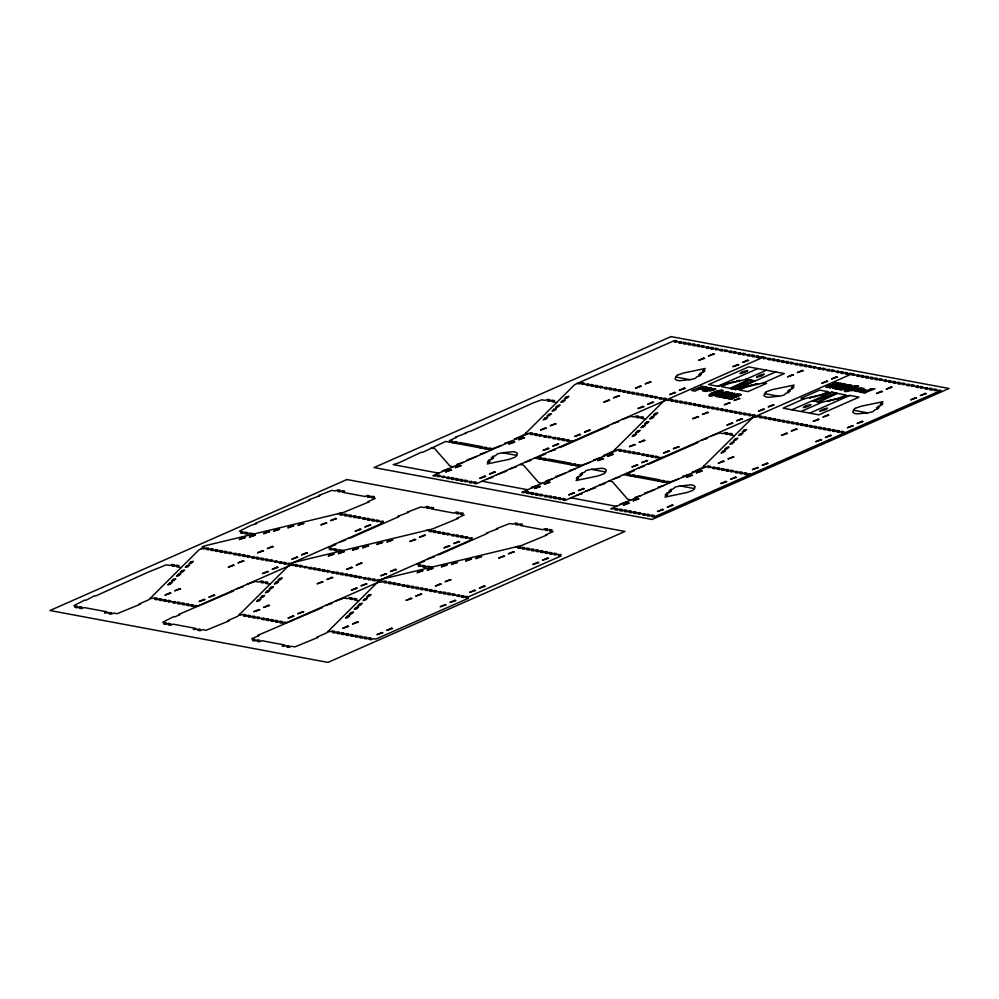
<?xml version="1.0" encoding="UTF-8"?>
<svg xmlns="http://www.w3.org/2000/svg" width="999" height="999" viewBox="0 0 999 999"><rect width="100%" height="100%" fill="white"/><g stroke="black" fill="none" stroke-linecap="round" stroke-linejoin="round"><path stroke-width="1.5" d="M860.052 390.534L858.228 391.346A3.846 0.837 -19.1 0 1 857.13 391.483L855.082 391.208M732.442 392.957L729.769 394.18M835.064 388.798L837.724 387.537M711.725 388.324L707.055 390.709M854.932 391.009L859.627 388.586L858.89 388.661M859.502 392.008L862.624 390.247M717.107 392.245L718.231 391.084L717.007 391.258M850.386 389.498L849.375 390.259M731.181 396.778L726.91 398.514M836.338 384.965L840.634 383.204M738.761 395.841L741.37 394.655M826.123 387.063L828.733 385.876M866.008 390.259L864.647 391.021M725.262 396.403L725.911 395.891M841.583 385.826L842.282 385.289M721.54 392.008L722.027 390.522M845.466 391.196L845.953 389.697M710.514 394.493L711.625 393.993M856.967 387.262L856.28 387.537M703.583 387.787L704.332 387.325M704.732 390.309L707.255 389.622M861.912 389.023L859.402 389.685M738.648 396.004L735.064 397.265A6.406 1.386 -19.1 0 1 734.715 397.24M828.808 385.776L832.517 384.453A6.406 1.386 -19.1 0 1 832.779 384.478M718.805 395.654L716.52 396.491A11.976 2.597 -19.1 0 1 716.071 396.428L715.709 396.366A17.757 3.846 -19.1 0 0 715.521 396.328L719.23 394.667M848.675 386.089L850.973 385.227A11.976 2.597 -19.1 0 1 851.423 385.289L851.785 385.352A17.757 3.846 -19.1 0 0 851.972 385.389L848.263 387.05M855.806 388.811L852.022 390.184M845.354 385.277L846.078 384.865M739.997 395.067L738.548 395.542M827.484 386.675L828.995 386.188M708.778 388.424L706.605 388.773L709.565 387.812A7.418 1.611 -19.1 0 1 710.052 387.812L710.177 387.824A14.236 3.084 -19.1 0 1 711.375 388.024L711.638 388.149M709.889 388.486L708.041 389.235M856.755 390.846L858.616 390.072M857.879 390.884L860.002 390.409M746.94 371.104L745.903 371.753A7.592 1.648 -19.1 0 1 743.456 372.827L740.009 373.589L742.17 371.828L747.751 370.479L747.052 371.004M757.317 376.561L758.353 375.911A7.592 1.648 -19.1 0 1 760.801 374.837L764.247 374.076L762.087 375.849L756.505 377.185L757.242 376.623M810.164 405.194L809.14 405.806A7.592 1.648 -19.1 0 1 806.692 406.88L803.246 407.642L805.406 405.869L810.988 404.533L810.289 405.057M820.554 410.614L821.59 409.965A7.592 1.648 -19.1 0 1 824.038 408.891L827.484 408.129L825.324 409.89L819.742 411.238L820.491 410.676M864.297 389.985L864.272 389.997A3.009 0.649 -19.1 0 1 865.584 390.022A4.57 0.987 -19.1 0 1 865.946 390.109M730.344 397.14L728.396 398.064M837.137 384.59L840.022 383.529M727.434 398.064L730.331 397.015M840.047 383.678L837.187 384.715M728.646 394.505L726.997 395.08A10.152 2.198 -19.1 0 1 726.548 395.017L726.335 394.98A13.374 2.897 -19.1 0 0 726.136 394.942L727.659 394.243M838.835 387.237L840.496 386.625A10.152 2.198 -19.1 0 1 840.946 386.7L841.208 386.75A13.374 2.897 -19.1 0 0 841.358 386.775L839.834 387.475M737.574 396.166L736.013 396.753M829.894 385.564L831.48 384.965M705.843 387.612L704.67 388.062M860.751 391.758L862.075 391.233M729.707 394.355L726.023 395.592A12.687 2.747 -19.1 0 1 725.524 395.517L725.286 395.479M837.774 387.387L841.47 386.126A12.687 2.747 -19.1 0 1 841.97 386.201L843.044 386.401M723.164 395.829L722.314 396.178M844.305 385.914L845.204 385.527M722.252 397.09L725.099 396.079M845.216 384.652L842.419 385.664M870.966 389.023L861.875 392.52L865.171 393.144L865.958 392.457M720.391 394.98L718.88 395.616M847.077 386.763L848.613 386.101M716.395 391.371L710.851 393.868M856.643 387.849L851.098 390.347A2.997 0.649 -19.1 0 1 851.123 390.06L853.658 389.323M705.232 390.721L704.894 391.221A5.395 1.161 -19.1 0 0 706.118 391.371L709.015 390.384L708.229 390.447M705.032 387.587L703.683 387.862M861.563 391.758L863.074 391.558L861.525 392.182A5.02 1.086 -19.1 0 1 860.401 392.22L860.264 392.22A8.941 1.936 -19.1 0 1 859.502 392.045M713.024 389.81L714.422 389.335M853.608 389.51L852.347 389.96M717.994 395.904L717.145 396.178M849.412 385.876L850.424 385.539M864.272 390.584L863.573 390.859M731.081 397.602L729.52 398.938M836.338 384.153L837.974 382.779M732.304 397.09L730.469 398.326M835.189 384.627L837.025 383.391M846.066 385.139L846.69 384.84A3.434 0.749 -19.1 0 0 847.252 384.578M719.542 395.192L718.855 395.429M847.926 386.538L848.7 386.288M700.749 387.025L691.62 390.522L694.904 391.133L704.782 386.775L701.485 386.163L700.711 386.838M865.896 392.295L875.037 388.786L870.466 388.748M719.005 396.903L722.077 395.167M729.345 392.345L724.312 395.192M731.53 399.313L734.727 397.515M835.963 382.405L832.766 384.203M838.149 389.373L843.181 386.526M845.416 386.551L848.488 384.815M733.216 396.878L738.224 393.918M834.277 384.84L829.744 387.887M734.565 395.641L736.563 394.53L734.402 395.679M732.467 398.489L733.503 397.914M832.929 386.076L830.931 387.187L833.091 386.039M719.817 396.153L721.028 395.479L719.517 396.016M726.223 393.643L727.609 392.869L725.486 394.018M847.676 385.564L846.465 386.238L848.076 385.664M723.601 395.092L724.475 394.605M733.578 397.877L732.242 398.514M834.377 383.591L835.551 383.254M841.483 387.962L839.884 388.836L842.045 387.712M843.019 387.113L843.893 386.625M733.391 396.278L732.779 396.878M834.103 385.439L834.527 384.802M710.676 389.76C707.579 391.908 711.5 391.009 714.66 389.135M720.878 397.09L721.515 396.815M729.932 395.567L734.889 393.394M837.537 386.163L832.604 388.324M841.183 385.302L844.505 384.078M704.869 388.886L703.246 389.598A3.996 0.862 -19.1 0 1 702.359 389.498M861.75 390.447L863.448 389.697A3.996 0.862 -19.1 0 1 864.297 389.81M703.408 388.399L703.87 388.524A5.407 1.174 -19.1 0 1 703.446 388.711L702.26 388.873L703.134 388.449M863.248 390.909L862.786 390.784A5.407 1.174 -19.1 0 1 863.211 390.597L864.397 390.422M704.033 389.061L707.155 387.3A6.069 1.311 -19.1 0 0 706.83 387.162L706.842 387.162A13.174 2.847 -19.1 0 0 706.455 387.1M707.617 389.585L707.005 389.872A7.93 1.723 -19.1 0 1 706.518 390.085L704.957 390.434M724.412 393.569L725.262 393.194M719.617 397.003L720.729 396.503M720.916 396.828L720.803 396.878A3.434 0.749 -19.1 0 0 720.242 397.14M843.056 388.161L842.257 388.511M859.227 389.622L859.652 389.435A7.93 1.723 -19.1 0 1 860.139 389.223L861.7 388.861M709.852 395.904L710.564 395.654M719.842 394.368L725.886 391.708M727.135 392.482L727.996 392.108L726.098 391.658M733.491 393.618L734.29 393.256M828.471 386.875L829.62 386.376M839.197 385.364L839.959 385.239M837.412 388.549L838.248 387.912M840.359 389.223L839.522 389.598L841.395 390.047M842.382 389.273L843.281 388.886M847.627 387.362L841.633 389.997M855.793 387.15L857.641 385.814M201.486 548.613L204.133 547.44L202.273 546.84A5.669 1.224 -19.1 0 1 206.381 545.442L343.656 512.375L369.131 501.848L367.994 501.635L375.299 498.414L371.878 497.777L374.313 496.703L372.04 496.278L369.605 497.352L367.32 496.928L369.755 495.854L367.482 495.429L365.047 496.503L342.257 492.245L344.68 491.171L342.407 490.746L339.972 491.82L337.699 491.396L340.122 490.322L337.849 489.897L335.414 490.971L331.993 490.334L318.681 495.492L319.83 495.704L308.953 499.787L310.09 499.999L255.394 523.401L256.543 523.613L250.537 525.549L239.498 531.131L242.919 531.768L240.484 532.842L242.769 533.266L245.205 532.192L247.477 532.617L245.042 533.691L247.327 534.115L249.762 533.041L254.32 533.891M450.324 442.295L452.759 441.221L449.35 440.584L456.643 437.362L455.507 437.15L466.383 433.067L465.247 432.854L471.253 430.919L533.404 402.797L541.845 399.787L545.254 400.424L547.689 399.35L549.974 399.775L547.539 400.849L549.812 401.273L552.247 400.199L554.532 400.624L552.097 401.698L556.655 402.547M452.609 442.719L455.044 441.645L457.317 442.07L454.882 443.144M457.167 443.568L459.602 442.495L482.392 446.753L479.957 447.827M482.23 448.251L484.665 447.177L486.95 447.602L484.515 448.676M486.788 449.1L489.223 448.027L492.644 448.663L501.086 445.654M763.461 357.118L476.236 483.791L473.951 483.366L476.386 482.292L474.113 481.868L471.678 482.942L469.393 482.517L471.828 481.443L464.835 481.668L467.27 480.594L464.997 480.169L462.562 481.243L460.277 480.819L462.712 479.745L460.439 479.32L458.004 480.394L455.719 479.97L458.154 478.896L455.881 478.471L453.446 479.545L451.161 479.12L453.596 478.046L451.323 477.622L448.888 478.696L446.603 478.271L449.038 477.197L442.045 477.41L444.48 476.336L437.487 476.56L439.922 475.487L437.649 475.062L435.214 476.136L432.929 475.711L530.294 432.767L532.579 433.191L530.144 434.265L532.417 434.69L534.852 433.616L537.137 434.053L534.702 435.114L536.975 435.552L539.41 434.478L541.695 434.902L539.26 435.976L546.253 435.751L543.818 436.825L546.091 437.25L548.526 436.176L550.811 436.6L548.376 437.674L555.369 437.45L552.934 438.524L555.207 438.948L557.642 437.874L559.927 438.299L557.492 439.373L559.765 439.797L562.2 438.723L564.485 439.148L562.05 440.222L564.323 440.646L566.758 439.572L569.043 439.997L566.608 441.071L573.601 440.859M539.21 458.878L541.645 457.804L538.224 457.167L545.529 453.946L544.393 453.733M541.495 459.303L543.918 458.229L546.203 458.653L543.768 459.727M546.053 460.152L548.476 459.078L571.266 463.336L568.843 464.41M736.288 389.135L735.539 389.61L763.536 382.867L784.327 373.551L748.626 366.883L708.528 384.565L717.694 386.276L757.779 368.594M727.734 383.853L721.378 386.663L730.082 388.286L748.463 379.745M766.483 370.217L745.941 379.27L755.094 380.981L775.636 371.928M717.694 386.276L746.178 379.32M747.09 379.483L745.679 379.533M747.539 379.57L748.001 379.657M721.128 392.382L719.817 392.957M749.924 380.02L730.369 388.648L735.314 389.573L754.869 380.944M750.386 380.107L750.836 380.194M731.743 388.898L753.496 380.681M751.298 380.269L752.122 380.432M720.479 394.48L722.826 393.444M752.584 380.519L753.034 380.594M753.958 380.769L754.407 380.856M719.243 396.928L722.889 395.329M724.525 395.254L730.581 392.582M745.591 387.187L739.235 389.997L747.939 391.62L766.508 383.416L763.536 382.867M722.989 397.639L725.936 396.341M571.116 464.835L573.551 463.761L575.824 464.185L573.401 465.259M724.075 397.39L724.774 397.09M732.929 393.856L728.221 395.929L730.094 396.378M724.662 397.952L727.509 396.703M725.798 397.689L728.671 396.428M731.193 395.941L730.356 396.316L737.512 393.881M575.674 465.684L578.109 464.61L581.53 465.247L589.972 462.25M731.88 397.003L728.383 398.726M728.596 398.676L730.906 397.664M733.478 396.903L739.522 394.243M733.366 397.277L729.682 398.901L734.203 397.44M735.152 396.541L736.563 395.916M852.334 373.701L565.109 500.387L562.837 499.962L565.272 498.888L562.986 498.464L560.551 499.537L558.279 499.113L560.714 498.039L558.429 497.614L555.993 498.688L553.721 498.264L556.156 497.19L553.871 496.765L551.436 497.839L549.163 497.415L551.598 496.341L549.313 495.916L546.878 496.99L544.605 496.553L547.04 495.479L540.047 495.704L542.482 494.63L540.197 494.205L537.762 495.279L535.489 494.855L537.924 493.781L535.639 493.356L533.204 494.43L530.931 494.006L533.366 492.932L531.081 492.507L528.646 493.581L526.373 493.156L528.808 492.082L526.523 491.658L524.088 492.732L521.815 492.307L619.18 449.363L621.453 449.787L619.018 450.861L621.303 451.286L623.738 450.212L626.011 450.636L623.576 451.71L625.861 452.135L628.296 451.061L630.569 451.486L628.134 452.559L630.419 452.984L632.854 451.91L635.127 452.335L632.692 453.409L634.977 453.833L637.412 452.759L639.685 453.196L637.25 454.27L644.243 454.046L641.808 455.119L644.093 455.544L646.528 454.47L648.801 454.895L646.365 455.969L648.651 456.393L651.086 455.319L653.358 455.744L650.923 456.818L653.209 457.242L655.644 456.168L657.916 456.593L655.481 457.667L662.474 457.442M830.931 385.801L832.342 385.177M834.128 384.44L837.399 382.829M628.096 475.474L630.531 474.4L627.11 473.763L634.415 470.541L633.266 470.329M834.015 384.815L827.996 387.462M834.527 384.49L836.875 383.454M835.614 384.715L839.11 382.992M831.955 392.108L803.958 398.851L783.166 408.166L818.868 414.835L858.965 397.152L849.799 395.442L821.315 402.397M630.369 475.899L632.804 474.825L635.089 475.249L632.654 476.323M836.325 385.764L837.162 385.389L829.982 387.837M838.823 385.289L841.695 384.028M839.872 385.065L843.119 383.816M634.927 476.748L637.362 475.674L660.152 479.932L657.717 481.006M821.902 394.53L828.258 391.72L819.555 390.097L800.986 398.301L803.958 398.851M836.912 389.135L842.969 386.463M844.904 386.026L848.251 384.79M791.857 409.79L812.399 400.736L821.553 402.447L801.011 411.501M812.624 400.774L832.179 392.145L837.125 393.069L817.569 401.698M844.605 386.388L845.604 385.951M813.086 400.861L813.536 400.949M813.998 401.036L835.751 392.819M814.46 401.123L814.909 401.198M815.371 401.286L816.195 401.448M848.513 386.7L849.175 386.413M850.024 386.039L850.861 385.676M816.658 401.523L817.107 401.61M846.69 389.198L847.676 388.761M819.03 401.973L837.412 393.431L846.116 395.055L839.759 397.864M819.492 402.06L819.954 402.147M820.404 402.222L821.815 402.185M809.714 413.124L849.799 395.442M660.002 481.431L662.437 480.357L664.71 480.781L662.275 481.855M664.56 482.28L666.995 481.206L670.404 481.843L678.845 478.833M715.634 394.792L717.232 394.093L716.383 394.193M851.86 386.925L850.286 387.612L851.111 387.525M833.228 388.449L839.272 385.776L837.399 385.339M861.35 390.01L864.16 388.586A6.306 1.361 -19.1 0 0 863.486 388.361A4.158 0.899 -19.1 0 0 861.563 388.561L861.787 388.112A5.395 1.161 -19.1 0 0 860.539 387.924L857.654 388.923L858.428 388.861M862.037 390.322L862.674 390.097M707.692 390.671L707.105 390.834M723.713 397.09L721.415 397.427L722.402 396.665A3.284 0.712 -19.1 0 1 724.387 395.879L725.873 395.804M843.78 384.627L846.078 384.29L845.092 385.052A3.284 0.712 -19.1 0 1 843.106 385.839L841.645 385.939M728.571 392.22L721.965 394.855M838.898 389.51L845.529 386.863M722.152 394.817L723.351 394.393M717.682 396.678L718.381 396.428M731.093 396.478L732.317 396.041M730.319 399.026L730.993 398.788M836.5 382.929L837.174 382.692M835.176 385.664L836.4 385.239M849.113 385.289L849.812 385.04M844.143 387.325L845.341 386.9M723.288 397.028L722.327 397.215M844.18 384.702L845.229 384.515M854.332 388.936L855.793 388.698M717.182 396.64L721.578 395.092M837.15 382.917L833.291 384.278M850.311 385.077L845.916 386.625M716.133 394.255L713.323 394.817L713.985 394.243A3.721 0.812 -19.1 0 1 716.82 393.256L718.206 393.069M851.36 387.462L854.195 386.913L853.508 387.475A3.721 0.812 -19.1 0 1 850.673 388.461L846.677 390.197A3.447 0.749 -19.1 0 0 846.99 390.609M851.21 390.422L851.235 390.409A7.592 1.648 -19.1 0 0 858.066 385.801M728.259 398.326L727.534 398.201M730.107 393.831L731.043 393.294A9.228 1.998 -19.1 0 0 730.656 393.206L730.556 393.181A13.449 2.91 -19.1 0 1 730.244 393.131M837.387 387.887L836.45 388.424A9.228 1.998 -19.1 0 0 836.837 388.511L837.037 388.549A13.449 2.91 -19.1 0 1 837.249 388.586M711.975 394.493L713.261 394.093A3.347 0.724 -19.1 0 0 715.421 392.582L714.198 392.694A2.897 0.624 -19.1 0 0 711.925 393.881M855.619 387.212L854.332 387.575A3.347 0.724 -19.1 0 0 852.072 389.135L853.296 389.023A2.897 0.624 -19.1 0 0 855.569 387.837M702.796 388.099L700.649 389.111A4.608 0.999 -19.1 0 0 701.086 389.285A3.009 0.649 -19.1 0 0 702.372 389.185M721.89 390.484L721.216 390.597M845.629 391.233L847.027 391.009M718.418 393.219L719.605 393.019M710.764 395.616L715.334 394.892M852.159 386.825L856.73 386.101M847.889 388.698L849.075 388.499M721.028 390.621L720.379 390.721M722.14 396.391L724.05 395.579L723.101 395.292M845.354 385.327L843.893 386.326M849.187 389.235L850.349 389.36M861.4 391.97L860.863 391.933M705.194 387.337L705.843 387.387M708.815 388.211L709.377 388.199A3.921 0.849 -19.1 0 1 709.889 388.349M857.329 385.739L856.18 385.789A7.143 1.548 -19.1 0 0 853.308 386.351L851.585 386.863A7.455 1.611 -19.1 0 0 847.189 388.636A7.243 1.573 -19.1 0 0 845.828 389.398M710.164 395.979L711.313 395.929A7.143 1.548 -19.1 0 0 714.185 395.367L715.908 394.855A7.455 1.611 -19.1 0 0 720.304 393.082A7.243 1.573 -19.1 0 0 721.665 392.32M836.737 385.052L838.398 384.702A3.172 0.687 -19.1 0 0 840.384 383.841L840.858 383.279M730.831 396.665L729.095 397.015A3.172 0.687 -19.1 0 0 727.11 397.877L726.635 398.439M862.262 391.221L863.111 391.246M704.395 388.087L703.546 388.062A4.833 1.049 -19.1 0 0 702.821 388.087M858.978 390.047L860.226 390.085A5.245 1.136 -19.1 0 0 861.238 390.035M707.679 389.26L704.657 389.448L702.534 390.759A5.345 1.161 -19.1 0 0 705.044 390.796M778.646 396.241L768.368 397.315A40.247 8.716 -19.1 0 1 765.546 396.778L763.885 395.554L764.934 393.693M591.633 469.368L601.81 468.294A40.247 8.716 -19.1 0 1 604.645 468.818L606.306 470.042L605.406 471.953M689.772 379.645L679.495 380.719A40.247 8.716 -19.1 0 1 676.66 380.194L675.012 378.971L675.898 377.06M867.532 412.837L857.254 413.898A40.247 8.716 -19.1 0 1 854.42 413.374L852.771 412.15L853.745 410.264M502.659 452.772L512.937 451.698A40.247 8.716 -19.1 0 1 515.771 452.222L517.42 453.446L516.52 455.357M680.419 485.951L690.696 484.877A40.247 8.716 -19.1 0 1 693.531 485.414L695.179 486.638L694.28 488.536M837.524 386.089L836.238 385.851M729.932 395.629L731.256 395.866M839.085 387.4L839.135 387.412A3.834 0.824 -19.1 0 1 838.923 387.362M728.383 394.318L728.408 394.318A3.834 0.824 -19.1 0 1 728.571 394.355M848.163 386.7L848.126 386.7A4.645 0.999 -19.1 0 1 847.926 386.65M719.268 395.005L719.367 395.017A4.645 0.999 -19.1 0 1 719.567 395.067M849.787 386.064L849.662 386.039A5.719 1.236 -19.1 0 1 849.412 385.976M717.732 395.666L717.831 395.679A5.719 1.236 -19.1 0 1 718.081 395.741M832.417 385.102L831.717 384.977M735.077 396.615L735.776 396.74M836.712 389.185L835.289 388.911M741.333 394.555L741.196 394.493A25.624 5.544 -19.1 0 0 740.846 394.405L739.735 394.193M730.781 392.532L732.205 392.807M841.033 383.791L841.795 383.928M725.699 397.789L726.46 397.927M841.058 384.852L841.807 384.99M841.895 389.435L840.609 389.21M725.599 392.282L726.96 392.532M737.025 395.929L737.337 395.979A4.196 0.912 -19.1 0 1 737.512 396.016M733.453 396.191L732.554 396.016M725.686 396.728L726.435 396.865M844.58 384.003L843.318 383.766M842.607 384.091L843.493 384.253M847.264 386.963L848.039 387.1M842.182 388.586L843.356 388.811M724.138 392.907L725.311 393.119M719.967 394.705L719.505 394.617M724.45 395.317L725.511 395.517M724 397.465L724.887 397.627M722.914 397.714L724.175 397.939M832.854 384.49L834.103 384.727M830.569 385.814L830.181 385.739A4.196 0.912 -19.1 0 1 829.982 385.701M733.391 396.99L734.64 397.227M841.72 383.479L842.919 383.691M839.46 385.502L840.671 385.726M842.969 387.187L843.918 387.375M753.895 381.368L752.909 381.805M751.935 382.23L750.961 382.667M749.974 383.104L749 383.529M748.026 383.966L747.052 384.39M746.066 384.827L745.092 385.252M744.118 385.689L743.131 386.113M742.157 386.551L741.183 386.975M740.197 387.412L739.223 387.837M738.249 388.274L737.262 388.711M723.576 394.343L724.525 394.53M726.822 395.991L728.034 396.216M724.575 398.027L725.774 398.239M577.21 383.466L579.495 383.891L581.93 382.817L584.203 383.241L581.768 384.315L588.761 384.091L586.326 385.164L588.611 385.589L591.046 384.515L593.319 384.94L590.884 386.014L593.169 386.451L595.604 385.377L597.877 385.801L595.441 386.875L597.727 387.3L600.162 386.226L602.434 386.65L599.999 387.724L606.992 387.5L604.557 388.574L606.843 388.998L609.278 387.924L611.55 388.349L609.115 389.423L611.4 389.847L613.836 388.773L616.108 389.198L613.673 390.272L615.958 390.696L618.393 389.622L620.666 390.047L618.231 391.121L620.516 391.546L622.951 390.472L625.224 390.896L622.789 391.97L625.074 392.395L627.509 391.321L629.782 391.758L627.347 392.832L629.632 393.256L632.067 392.182L634.34 392.607L631.905 393.681L634.19 394.106L636.625 393.032L638.898 393.456L636.463 394.53L638.748 394.955L641.183 393.881L643.456 394.305L641.021 395.379L643.306 395.804L645.741 394.73L648.014 395.154L645.579 396.228L647.864 396.653L650.299 395.579L652.572 396.004L650.137 397.078L652.422 397.502L654.857 396.428L657.13 396.853L654.695 397.927L661.688 397.714L659.253 398.776L661.538 399.213L663.973 398.139L666.246 398.564L663.811 399.637L668.368 400.487L670.804 399.413L673.089 399.837L670.654 400.911L672.926 401.336L675.361 400.262L677.647 400.686L675.212 401.76L677.484 402.185L679.919 401.111L682.205 401.536L679.77 402.609L682.042 403.034L684.477 401.96L686.763 402.385L684.327 403.459L686.6 403.883L689.035 402.809L691.32 403.234L688.885 404.308L691.158 404.732L693.593 403.658L695.878 404.096L693.443 405.157L695.716 405.594L698.151 404.52L700.436 404.945L698.001 406.019L700.274 406.443L702.709 405.369L704.994 405.794L702.559 406.868L704.832 407.292L707.267 406.218L709.552 406.643L707.117 407.717L709.39 408.141L711.825 407.068L714.11 407.492L711.675 408.566L713.948 408.991L716.383 407.917L718.668 408.341L716.233 409.415L718.506 409.84L720.941 408.766L723.226 409.19L720.791 410.264L723.064 410.689L725.499 409.615L727.784 410.04L725.349 411.113L727.622 411.538L730.057 410.477L732.342 410.901L729.907 411.975L732.18 412.4L734.615 411.326L736.9 411.75L734.465 412.824L736.738 413.249L739.173 412.175L741.458 412.599L739.023 413.673L741.295 414.098L743.731 413.024L746.016 413.449L743.581 414.523L745.853 414.947L748.288 413.873L750.574 414.298L748.139 415.372L750.411 415.796L752.846 414.722L755.132 415.147L752.697 416.221L757.254 417.07L759.69 415.996L761.962 416.421L759.527 417.495L761.812 417.932L764.247 416.858L766.52 417.282L764.085 418.356L766.37 418.781L768.805 417.707L771.078 418.131L768.643 419.205L770.928 419.63L773.363 418.556L775.636 418.981L773.201 420.055L775.486 420.479L777.921 419.405L780.194 419.83L777.759 420.904L780.044 421.328L782.479 420.254L784.752 420.679L782.317 421.753L784.602 422.177L787.037 421.103L789.31 421.528L786.875 422.602L789.16 423.027L791.595 421.953L793.868 422.377L791.433 423.451L793.718 423.876L796.153 422.802L798.426 423.239L795.991 424.313L798.276 424.737L800.711 423.663L802.984 424.088L800.549 425.162L802.834 425.586L805.269 424.513L807.542 424.937L805.107 426.011L807.392 426.436L809.827 425.362L812.1 425.786L809.665 426.86L811.95 427.285L814.385 426.211L816.658 426.635L814.222 427.709L816.508 428.134L818.943 427.06L821.215 427.485L818.78 428.559L821.066 428.983L823.501 427.909L825.773 428.334L823.338 429.408L825.624 429.832L828.059 428.758L830.331 429.183L827.896 430.257L830.181 430.694L832.617 429.62L834.889 430.045L832.454 431.118L834.739 431.543L837.174 430.469L839.447 430.894L837.012 431.968L839.297 432.392L841.732 431.318L844.005 431.743L841.57 432.817L843.855 433.241M645.529 419.143L640.971 418.294L643.406 417.22L641.133 416.795L638.698 417.869L636.413 417.432L638.848 416.358L636.575 415.934L634.14 417.008L630.719 416.371L622.277 419.38M734.415 435.726L729.857 434.877L732.292 433.803L730.007 433.379L727.584 434.453L725.299 434.028L727.734 432.954L725.449 432.53L723.026 433.603L719.605 432.967L711.163 435.976M617.407 421.528L618.556 421.74L612.549 423.676M706.293 438.124L707.429 438.336L701.423 440.272M607.679 425.824L608.816 426.036L560.139 447.502L558.99 447.29M696.553 442.42L697.702 442.632L649.013 464.098L647.876 463.886M751.36 474.038L749.075 473.613L746.653 474.687L744.367 474.263L746.802 473.189L744.517 472.764L742.095 473.838L739.809 473.414L742.245 472.34L739.959 471.915L737.524 472.977L735.252 472.552L737.687 471.478L730.694 471.703L733.129 470.629L730.843 470.204L728.408 471.278L726.136 470.854L728.571 469.78L726.285 469.355L723.85 470.429L721.578 470.005L724.013 468.931L721.728 468.506L719.292 469.58L717.02 469.155L719.455 468.081L717.17 467.657L714.735 468.731L712.462 468.306L714.897 467.232L707.904 467.457L710.339 466.383L708.054 465.959L610.701 508.891L617.682 508.678L615.259 509.752L617.532 510.177L619.967 509.103L622.24 509.527L619.817 510.601L622.09 511.026L624.525 509.952L626.798 510.377L624.375 511.451L626.648 511.875L629.083 510.801L631.356 511.226L628.933 512.3L631.206 512.724L633.641 511.65L635.913 512.075L633.491 513.149L635.764 513.573L638.199 512.499L640.471 512.924L638.049 513.998L645.029 513.773L642.607 514.847L644.879 515.272L647.315 514.198L649.587 514.635L647.165 515.709L649.437 516.133L651.872 515.059L654.145 515.484L651.723 516.558L653.995 516.982L941.22 390.297L934.227 390.522L936.662 389.448L934.377 389.023L931.942 390.097L929.669 389.672L932.104 388.599L929.819 388.174L927.384 389.248L925.111 388.823L927.547 387.749L920.554 387.974L922.989 386.9L920.703 386.463L918.268 387.537L915.996 387.113L918.431 386.039L911.438 386.263L913.873 385.189L911.587 384.765L909.152 385.839L906.88 385.414L909.315 384.34L902.322 384.565L904.757 383.491L902.472 383.067L900.037 384.14L897.764 383.716L900.199 382.642L897.914 382.217L895.479 383.291L893.206 382.867L895.641 381.793L893.356 381.368L890.921 382.442L888.648 382.018L891.083 380.944L888.798 380.519L886.363 381.593L884.09 381.156L886.525 380.082L879.532 380.307L881.967 379.233L879.682 378.808L877.247 379.882L874.974 379.458L877.409 378.384L875.124 377.959L872.689 379.033L870.416 378.609L872.851 377.535L870.566 377.11L868.131 378.184L865.858 377.759L868.293 376.685L866.008 376.261L863.573 377.335L861.3 376.91L863.735 375.836L861.45 375.412L859.015 376.486L856.742 376.061L859.177 374.987L852.184 375.199L854.62 374.138L850.062 373.276L847.627 374.35L845.341 373.926L847.776 372.852L845.504 372.427L843.069 373.501L840.783 373.077L843.218 372.003L840.946 371.578L838.511 372.652L836.225 372.227L838.661 371.153L831.668 371.378L834.103 370.304L831.83 369.88L829.395 370.954L827.11 370.529L829.545 369.455L822.552 369.68L824.987 368.606L822.714 368.181L820.279 369.255L817.994 368.818L820.429 367.757L813.436 367.969L815.871 366.895L813.598 366.471L811.163 367.545L808.878 367.12L811.313 366.046L809.04 365.622L806.605 366.695L804.32 366.271L806.755 365.197L804.482 364.772L802.047 365.846L799.762 365.422L802.197 364.348L799.924 363.923L797.489 364.997L795.204 364.573L797.639 363.499L790.646 363.723L793.081 362.649L790.808 362.225L788.373 363.299L786.088 362.874L788.523 361.8L786.25 361.363L783.815 362.437L781.53 362.013L783.965 360.939L781.693 360.514L779.257 361.588L776.972 361.163L779.407 360.09L777.135 359.665L774.7 360.739L772.414 360.314L774.849 359.24L772.577 358.816L770.142 359.89L767.856 359.465L770.291 358.391L763.298 358.616L765.734 357.542L761.176 356.693L758.74 357.767L756.468 357.342L758.903 356.268L756.618 355.844L754.183 356.918L751.91 356.493L754.345 355.419L752.06 354.982L749.625 356.056L747.352 355.632L749.787 354.558L742.794 354.782L745.229 353.708L742.944 353.284L740.509 354.358L738.236 353.933L740.671 352.859L733.678 353.084L736.113 352.01L733.828 351.586L731.393 352.659L729.12 352.235L731.555 351.161L724.562 351.386L726.997 350.312L724.712 349.887L722.277 350.961L720.004 350.537L722.439 349.463L715.446 349.675L717.881 348.601L715.596 348.176L713.161 349.25L710.888 348.826L713.323 347.752L711.038 347.327L708.603 348.401L706.33 347.977L708.766 346.903L701.773 347.128L704.208 346.054L701.922 345.629L699.487 346.703L697.215 346.278L699.65 345.204L697.364 344.78L694.929 345.854L692.657 345.429L695.092 344.355L692.806 343.931L690.371 345.005L688.099 344.58L690.534 343.506L688.249 343.082L685.814 344.156L683.541 343.718L685.976 342.657L683.691 342.22L681.256 343.294L678.983 342.869L681.418 341.795L674.425 342.02L676.86 340.946L674.575 340.522L576.798 383.653A5.669 1.224 -19.1 0 0 574.025 385.289L524.288 434.702L514.547 438.998L515.696 439.21M527.859 433.841L526.523 433.591A5.669 1.224 -19.1 0 1 526.348 432.667M616.745 450.437L615.409 450.187A5.669 1.224 -19.1 0 1 615.222 449.263M705.619 467.033L704.295 466.783A5.669 1.224 -19.1 0 1 704.108 465.846M604.57 455.806L603.433 455.594L613.174 451.298L662.899 401.885A5.669 1.224 -19.1 0 1 665.671 400.237M693.456 472.39L692.319 472.177L702.047 467.882L751.785 418.481A5.669 1.224 -19.1 0 1 754.557 416.833M510.826 441.358L504.82 443.294L505.956 443.506M554.12 449.438L555.269 449.65L549.263 451.585M599.7 457.954L593.693 459.89L594.842 460.102M643.006 466.034L644.143 466.246L638.136 468.181M688.586 474.537L682.579 476.473L683.716 476.685M491.358 449.95L445.766 441.433L422.577 452.385L421.428 452.172L399.188 462.699L393.181 464.635L438.761 473.139M534.652 458.029L580.232 466.533M623.538 474.625L669.118 483.129M486.488 452.097L480.482 454.033L481.618 454.245M529.782 460.177L530.919 460.389L524.912 462.325M575.362 468.681L569.355 470.616L570.491 470.829M618.668 476.773L619.805 476.985L613.798 478.921M664.248 485.277L658.241 487.212L659.377 487.425M431.168 447.877L434.59 448.514L449.95 466.058L453.359 466.708M476.748 456.393L466.833 460.052L467.969 460.264M520.054 464.473L523.464 465.109L538.823 482.654L542.245 483.291M565.634 472.977L555.706 476.635L556.855 476.848M608.928 481.068L612.35 481.705L627.709 499.25L631.131 499.887M654.507 489.572L644.592 493.231L645.729 493.444M515.184 466.62L516.321 466.833L510.314 468.768M604.058 483.216L605.194 483.429L599.188 485.352M463.099 462.412L457.092 464.348L458.229 464.56M551.985 478.996L545.978 480.931L547.115 481.143M640.859 495.591L634.852 497.527L635.988 497.739M505.444 470.916L506.58 471.128L496.665 474.787M594.33 487.5L595.466 487.712L585.551 491.371M448.501 468.856L442.495 470.779L443.631 470.991M491.795 476.935L492.932 477.147L486.925 479.083M537.375 485.439L531.368 487.375L532.504 487.587M580.681 493.518L581.818 493.731L575.811 495.666M626.261 502.035L620.254 503.971L621.39 504.183M482.055 481.231L527.634 489.735M570.941 497.814L616.52 506.331M349.151 537.849L350.287 538.061L398.976 516.583L397.827 516.371L408.703 512.287L407.567 512.075L420.879 506.93L424.3 507.567L426.735 506.493L429.008 506.918L426.573 507.992L428.858 508.416L431.293 507.342L433.566 507.767L431.131 508.841L453.921 513.099L456.356 512.025L458.641 512.45L456.206 513.523L458.479 513.948L460.914 512.874L463.199 513.299L460.764 514.373L464.173 515.009L456.88 518.231L458.017 518.444L432.53 528.958L295.254 562.037A5.669 1.224 -19.1 0 0 291.146 563.424M438.024 554.433L439.173 554.645L487.849 533.179L486.713 532.966L497.589 528.883L496.453 528.671L509.752 523.513L513.174 524.15L515.609 523.076L517.894 523.501L515.459 524.575L517.732 524.999L520.167 523.926L522.452 524.363L520.017 525.424L542.807 529.682L545.242 528.608L547.514 529.033L545.079 530.107L547.365 530.531L549.8 529.458L552.072 529.882L549.637 530.956L553.059 531.593L545.754 534.815L546.89 535.027L521.416 545.554L384.14 578.621A5.669 1.224 -19.1 0 0 380.032 580.019M344.28 539.997L345.417 540.209L339.41 542.145M433.166 556.58L434.303 556.793L428.296 558.728M334.54 544.293L335.689 544.505L328.384 547.714L331.805 548.364L329.37 549.438L331.643 549.862L334.078 548.788L336.363 549.213L333.928 550.287L336.201 550.711L338.636 549.637L343.194 550.486M423.426 560.876L424.563 561.088L417.257 564.31L420.679 564.947L418.244 566.021L420.529 566.445L422.964 565.372L425.237 565.796L422.802 566.87L425.087 567.295L427.522 566.221L432.08 567.082M468.494 596.79L466.208 596.366L463.786 597.439L461.501 597.015L463.936 595.941L461.65 595.516L459.215 596.59L456.943 596.166L459.378 595.092L452.385 595.317L454.82 594.243L452.535 593.818L450.099 594.892L447.827 594.467L450.262 593.394L447.977 592.969L445.542 594.043L443.269 593.618L445.704 592.544L443.419 592.12L440.984 593.181L438.711 592.757L441.146 591.683L434.153 591.908L436.588 590.834L434.303 590.409L431.868 591.483L429.595 591.058L432.03 589.984L429.745 589.56L427.31 590.634L425.037 590.209L427.472 589.135L425.187 588.711L422.752 589.785L420.479 589.36L422.914 588.286L420.629 587.862L418.194 588.935L415.921 588.511L418.356 587.437L416.071 587.012L413.636 588.086L411.363 587.662L413.798 586.588L411.513 586.163L409.078 587.237L406.805 586.8L409.24 585.739L406.955 585.302L404.52 586.376L402.247 585.951L404.682 584.877L397.689 585.102L400.124 584.028L397.839 583.603L395.404 584.677L393.131 584.253L395.567 583.179L393.281 582.754L390.846 583.828L388.574 583.404L391.009 582.33L388.723 581.905L386.288 582.979L384.016 582.554L386.451 581.48L384.165 581.056L381.73 582.13L377.172 581.281L472.102 539.41L469.83 538.985L472.265 537.912L465.272 538.136L467.707 537.062L465.422 536.625L462.987 537.699L460.714 537.275L463.149 536.201L460.864 535.776L458.429 536.85L456.156 536.426L458.591 535.352L456.306 534.927L453.871 536.001L451.598 535.576L454.033 534.502L447.04 534.727L449.475 533.653L447.19 533.229L444.755 534.303L442.482 533.878L444.917 532.804L442.632 532.38L440.197 533.454L437.924 533.029L440.359 531.955L438.074 531.53L435.639 532.604L433.366 532.18L435.801 531.106L433.516 530.681L431.081 531.755L428.808 531.318L431.243 530.244L429.907 530.007A5.669 1.224 -19.1 0 0 426.873 530.332M201.698 548.513L203.971 548.938L206.406 547.864L208.691 548.301L206.256 549.375L208.529 549.8L210.964 548.726L213.249 549.15L210.814 550.224L213.087 550.649L215.522 549.575L217.807 549.999L215.372 551.073L217.645 551.498L220.08 550.424L222.365 550.849L219.93 551.923L222.203 552.347L224.638 551.273L226.923 551.698L224.488 552.772L226.761 553.196L229.196 552.122L231.481 552.547L229.046 553.621L236.039 553.396L233.604 554.47L235.876 554.895L238.311 553.821L240.597 554.258L238.162 555.319L240.434 555.756L242.869 554.682L245.155 555.107L242.72 556.181L244.992 556.605L247.427 555.531L249.713 555.956L247.277 557.03L254.27 556.805L251.835 557.879L254.108 558.304L256.543 557.23L258.828 557.654L256.393 558.728L258.666 559.153L261.101 558.079L263.386 558.503L260.951 559.577L263.224 560.002L265.659 558.928L267.944 559.353L265.509 560.427L267.782 560.851L270.217 559.777L272.502 560.202L270.067 561.276L277.06 561.063L274.625 562.137L281.618 561.913L279.183 562.986L281.456 563.411L283.891 562.337L286.176 562.762L283.741 563.836L286.014 564.26L288.449 563.186L293.007 564.035L198.077 605.906L195.804 605.481L193.369 606.555L191.084 606.131L193.519 605.057L191.246 604.632L188.811 605.706L186.526 605.282L188.961 604.208L186.688 603.783L184.253 604.857L181.968 604.432L184.403 603.359L182.13 602.921L179.695 603.995L177.41 603.571L179.845 602.497L177.572 602.072L175.137 603.146L172.852 602.722L175.287 601.648L168.294 601.873L170.729 600.799L168.456 600.374L166.021 601.448L163.736 601.023L166.171 599.949L163.898 599.525L161.463 600.599L159.178 600.174L161.613 599.1L159.34 598.676L156.905 599.75L154.62 599.325L157.055 598.251L154.783 597.827L151.011 598.651A5.669 1.224 -19.1 0 1 150.824 597.714M181.131 567.594L176.573 566.745L179.008 565.671L176.736 565.247L174.301 566.321L172.015 565.896L174.45 564.822L172.178 564.398L169.743 565.471L166.321 564.835L148.152 572.14L95.729 595.966L94.593 595.754L86.001 600.262L84.865 600.049L73.826 605.631L77.248 606.268L74.813 607.342L77.098 607.767L79.52 606.693L81.806 607.117L79.371 608.191L81.656 608.616L84.078 607.542L106.868 611.8L104.445 612.874L111.426 612.649L109.003 613.723L111.276 614.148L113.711 613.074L117.133 613.711L140.172 604.258L139.036 604.045L148.776 599.762L198.501 550.349A5.669 1.224 -19.1 0 1 201.274 548.701M270.017 584.19L265.459 583.341L267.894 582.267L265.609 581.843L263.187 582.917L260.901 582.492L263.336 581.418L261.051 580.993L258.629 582.067L255.207 581.43L246.765 584.44M358.903 600.786L354.345 599.937L356.78 598.863L354.495 598.438L352.06 599.512L349.787 599.075L352.222 598.001L349.937 597.577L347.502 598.651L344.081 598.014L335.639 601.023M241.895 586.575L243.032 586.788L237.025 588.723M330.781 603.171L331.918 603.384L325.911 605.319M232.155 590.871L233.291 591.083L178.609 614.497L179.745 614.71L174.875 616.858L173.739 616.645L162.712 622.227L166.134 622.864L163.699 623.938L165.971 624.363L168.406 623.289L170.692 623.713L168.257 624.787L170.529 625.212L172.964 624.138L195.754 628.396L193.319 629.47L200.312 629.245L197.877 630.319L200.162 630.744L202.597 629.67L206.006 630.307L229.058 620.854L227.922 620.641L237.65 616.346L287.387 566.933A5.669 1.224 -19.1 0 1 290.16 565.297M321.041 607.467L322.178 607.679L257.754 635.376L258.891 635.589L251.586 638.811L255.007 639.447L252.572 640.521L254.857 640.946L257.292 639.872L259.565 640.297L257.13 641.37L259.415 641.795L261.85 640.721L284.64 644.979L282.205 646.053L289.198 645.829L286.763 646.902L289.036 647.327L291.471 646.253L294.892 646.89L317.932 637.449L316.795 637.237L326.536 632.941L376.261 583.528A5.669 1.224 -19.1 0 1 379.033 581.88M843.943 386.338L844.754 386.064M840.159 385.202L840.971 385.352M843.281 388.099L844.43 388.324M723.064 393.394L724.213 393.618M726.523 396.366L727.334 396.516M841.732 384.54L842.482 384.69M854.17 388.973L857.179 388.461L855.981 389.548A3.297 0.712 -19.1 0 1 851.985 390.671L851.073 390.472M725.012 397.028L725.761 397.177M827.759 387.512L826.735 387.325A25.624 5.544 -19.1 0 1 826.298 387.225L826.185 387.175M827.497 386.738L827.522 386.75A8.579 1.861 -19.1 0 0 827.909 386.85L828.109 386.888A12.812 2.772 -19.1 0 1 828.321 386.925M739.972 394.967L739.997 394.98A8.579 1.861 -19.1 0 0 739.585 394.867L739.385 394.83A12.812 2.772 -19.1 0 1 739.173 394.792M715.584 388.836L714.622 388.661A3.297 0.712 -19.1 0 0 710.589 389.747M717.17 392.37L720.816 391.521A3.447 0.749 -19.1 0 0 720.504 391.108M712.999 389.985L715.484 389.26A2.997 0.649 -19.1 0 0 715.671 388.986M337.987 513.736A5.669 1.224 -19.1 0 1 341.021 513.411L342.357 513.661L339.922 514.735L342.207 515.159L344.643 514.085L346.915 514.51L344.48 515.584L346.765 516.008L349.2 514.935L351.473 515.359L349.038 516.433L351.323 516.858L353.758 515.784L356.031 516.208L353.596 517.282L355.881 517.707L358.316 516.633L360.589 517.057L358.154 518.131L365.147 517.919L362.712 518.981L364.997 519.418L367.432 518.344L369.705 518.768L367.27 519.842L369.555 520.267L371.99 519.193L374.263 519.617L371.828 520.691L374.113 521.116L376.548 520.042L378.821 520.467L376.386 521.54L383.379 521.316L380.944 522.39L383.229 522.814L288.299 564.685L292.857 565.534L295.292 564.46L297.565 564.885L295.13 565.958L297.415 566.383L299.85 565.309L302.123 565.734L299.688 566.808L306.681 566.583L304.245 567.657L311.238 567.444L308.803 568.518L311.089 568.943L313.524 567.869L315.796 568.294L313.361 569.368L315.647 569.792L318.082 568.718L320.354 569.143L317.919 570.217L320.204 570.641L322.64 569.567L324.912 569.992L322.477 571.066L324.762 571.49L327.197 570.417L329.47 570.841L327.035 571.915L334.028 571.69L331.593 572.764L333.878 573.189L336.313 572.115L338.586 572.539L336.151 573.613L338.436 574.038L340.871 572.964L343.144 573.401L340.709 574.475L342.994 574.9L345.429 573.826L347.702 574.25L345.267 575.324L347.552 575.749L349.987 574.675L352.26 575.099L349.825 576.173L352.11 576.598L354.545 575.524L356.818 575.948L354.383 577.022L356.668 577.447L359.103 576.373L361.376 576.798L358.941 577.872L365.934 577.647L363.499 578.721L365.784 579.145L368.219 578.071L370.492 578.496L368.057 579.57L370.342 579.994L372.777 578.921L375.05 579.345L372.615 580.419L374.9 580.856L377.335 579.782L381.893 580.631L286.963 622.502L284.678 622.077L282.242 623.139L279.97 622.714L282.405 621.64L280.12 621.216L277.685 622.29L275.412 621.865L277.847 620.791L275.562 620.367L273.127 621.44L270.854 621.016L273.289 619.942L271.004 619.517L268.569 620.591L266.296 620.167L268.731 619.093L266.446 618.668L264.011 619.742L261.738 619.318L264.173 618.244L257.18 618.468L259.615 617.394L257.33 616.97L254.895 618.044L252.622 617.619L255.057 616.545L252.772 616.121L250.337 617.195L248.064 616.758L250.499 615.696L248.214 615.259L245.779 616.333L243.506 615.908L245.941 614.835L243.656 614.41L239.897 615.234A5.669 1.224 -19.1 0 1 239.71 614.31M864.547 391.096A2.947 0.637 -19.1 0 1 863.211 391.196M857.829 391.096A3.946 0.849 -19.1 0 1 856.755 390.959M515.746 546.915A5.669 1.224 -19.1 0 1 518.781 546.59L520.117 546.84L517.682 547.914L519.967 548.339L522.402 547.265L524.675 547.689L522.24 548.763L524.525 549.188L526.96 548.114L529.233 548.538L526.798 549.612L529.083 550.037L531.518 548.963L533.791 549.4L531.356 550.461L533.641 550.899L536.076 549.825L538.349 550.249L535.914 551.323L538.199 551.748L540.634 550.674L542.907 551.098L540.471 552.172L542.757 552.597L545.192 551.523L547.464 551.947L545.029 553.021L547.315 553.446L549.75 552.372L552.022 552.797L549.587 553.871L551.873 554.295L554.308 553.221L556.58 553.646L554.145 554.72L561.138 554.495L558.703 555.569L560.988 555.993L466.058 597.864L468.344 598.289L375.836 639.085L373.564 638.661L371.128 639.735L368.856 639.31L371.278 638.236L369.006 637.812L366.571 638.885L364.298 638.461L366.72 637.387L364.448 636.962L362.013 638.036L359.74 637.612L362.162 636.538L359.89 636.113L357.455 637.187L355.182 636.763L357.605 635.689L355.332 635.264L352.897 636.338L350.624 635.913L353.047 634.84L350.774 634.402L348.339 635.476L346.066 635.052L348.489 633.978L346.216 633.553L343.781 634.627L341.508 634.203L343.931 633.129L341.658 632.704L339.223 633.778L336.95 633.354L339.373 632.28L337.1 631.855L334.665 632.929L332.392 632.504L334.815 631.43L332.542 631.006L328.771 631.83A5.669 1.224 -19.1 0 1 328.584 630.893M850.149 390.746A7.592 1.648 -19.1 0 1 845.254 389.747M704.507 387.2A4.071 0.874 -19.1 0 1 706.243 387.187M717.294 390.984A7.58 1.636 -19.1 0 1 722.19 391.983M709.39 395.929A7.58 1.636 -19.1 0 1 716.208 391.321M169.568 583.066L167.745 584.877L170.267 584.278L172.103 582.454L169.568 583.066M173.239 579.42L171.403 581.243L173.926 580.631L175.762 578.821L173.239 579.42M178.371 574.325L176.536 576.148L179.058 575.536L180.894 573.713L178.371 574.325M182.03 570.691L180.195 572.502L182.717 571.903L184.553 570.079L182.03 570.691M187.163 565.584L185.327 567.407L187.849 566.795L189.685 564.984L187.163 565.584M190.821 561.95L188.986 563.773L191.521 563.161L193.344 561.338L190.821 561.95M240.235 538.723L239.323 539.635L245.292 537.512L240.235 538.723M250.349 536.288L249.425 537.2L255.394 535.077L250.349 536.288M264.51 532.879L263.599 533.791L269.568 531.655L264.51 532.879M274.625 530.444L273.701 531.356L279.67 529.22L274.625 530.444M288.786 527.022L287.874 527.934L293.843 525.811L288.786 527.022M298.888 524.6L297.977 525.499L303.946 523.376L298.888 524.6M258.454 599.65L256.618 601.473L259.153 600.861L260.976 599.05L258.454 599.65M262.113 596.016L260.277 597.839L262.812 597.227L264.635 595.404L262.113 596.016M267.245 590.921L265.409 592.732L267.944 592.132L269.767 590.309L267.245 590.921M270.904 587.275L269.081 589.098L271.603 588.486L273.439 586.675L270.904 587.275M276.036 582.18L274.213 584.003L276.735 583.391L278.571 581.568L276.036 582.18M279.708 578.546L277.872 580.357L280.394 579.757L282.23 577.934L279.708 578.546M329.121 555.319L328.196 556.231L334.166 554.095L329.121 555.319M339.223 552.884L338.311 553.796L344.28 551.66L339.223 552.884M353.396 549.462L352.472 550.374L358.441 548.251L353.396 549.462M363.499 547.027L362.587 547.939L368.556 545.816L363.499 547.027M377.672 543.618L376.748 544.53L382.717 542.407L377.672 543.618M387.774 541.183L386.863 542.095L392.832 539.972L387.774 541.183M489.273 459.99L487.437 461.813L489.96 461.201L487.212 463.936L509.04 459.365L515.009 457.23L516.845 455.419L502.347 452.709L497.29 453.921L495.454 455.744L492.932 456.356L491.096 458.179L493.631 457.567L491.795 459.378L489.273 459.99M545.092 418.007L543.256 419.83L545.779 419.218L547.614 417.407L545.092 418.007M548.751 414.373L546.915 416.196L549.45 415.584L551.273 413.761L548.751 414.373M553.883 409.278L552.047 411.089L554.582 410.489L556.406 408.666L553.883 409.278M557.542 405.631L555.719 407.455L558.241 406.843L560.077 405.032L557.542 405.631M562.674 400.537L560.851 402.36L563.374 401.748L565.209 399.925L562.674 400.537M566.333 396.903L564.51 398.713L567.032 398.114L568.868 396.291L566.333 396.903M347.327 616.246L345.504 618.069L348.027 617.457L349.862 615.634L347.327 616.246M350.999 612.612L349.163 614.422L351.685 613.823L353.521 612L350.999 612.612M356.131 607.504L354.295 609.328L356.818 608.716L358.653 606.905L356.131 607.504M359.79 603.871L357.954 605.694L360.489 605.082L362.312 603.259L359.79 603.871M364.922 598.776L363.087 600.586L365.622 599.974L367.445 598.164L364.922 598.776M368.581 595.129L366.758 596.952L369.28 596.341L371.104 594.517L368.581 595.129M417.994 571.903L417.082 572.814L423.052 570.691L417.994 571.903M428.109 569.467L427.185 570.379L433.154 568.256L428.109 569.467M442.27 566.058L441.358 566.97L447.327 564.847L442.27 566.058M452.385 563.623L451.461 564.535L457.43 562.412L452.385 563.623M466.545 560.214L465.634 561.126L471.603 558.99L466.545 560.214M476.66 557.779L475.736 558.691L481.705 556.555L476.66 557.779M677.409 375.187L675.586 376.998L690.084 379.707L695.142 378.496L696.977 376.673L699.5 376.061L701.335 374.25L698.801 374.85L700.636 373.039L703.159 372.427L704.994 370.604L702.459 371.216L705.207 368.481L683.378 373.052L677.409 375.187M578.146 476.585L576.323 478.409L578.846 477.797L576.098 480.519L597.926 475.949L603.896 473.826L605.731 472.003L591.221 469.305L586.163 470.517L584.34 472.34L581.805 472.939L579.982 474.762L582.504 474.15L580.681 475.974L578.146 476.585M633.965 434.602L632.142 436.426L634.665 435.814L636.5 433.991L633.965 434.602M637.637 430.969L635.801 432.779L638.324 432.18L640.159 430.357L637.637 430.969M642.769 425.861L640.933 427.684L643.456 427.072L645.292 425.262L642.769 425.861M646.428 422.227L644.592 424.051L647.127 423.439L648.95 421.615L646.428 422.227M651.56 417.132L649.725 418.943L652.26 418.344L654.083 416.521L651.56 417.132M655.219 413.486L653.383 415.309L655.918 414.697L657.742 412.874L655.219 413.486M727.172 383.454L728.184 383.204L727.172 383.454M729.195 382.954L730.207 382.717L729.195 382.954M732.042 382.28L733.054 382.03L732.042 382.28M734.078 381.78L735.089 381.543L734.078 381.78M736.912 381.106L737.936 380.856L736.912 381.106M738.948 380.607L739.959 380.369L738.948 380.607M745.017 386.788L746.028 386.538L745.017 386.788M747.052 386.288L748.064 386.051L747.052 386.288M749.899 385.602L750.911 385.364L749.899 385.602M751.922 385.114L752.946 384.877L751.922 385.114M754.769 384.428L755.781 384.19L754.769 384.428M756.805 383.941L757.816 383.703L756.805 383.941M766.295 391.77L764.46 393.594L778.97 396.303L784.028 395.08L785.851 393.269L788.386 392.657L790.209 390.834L787.687 391.446L789.51 389.622L792.045 389.023L793.868 387.2L791.345 387.812L794.093 385.077L772.264 389.647L766.295 391.77M667.032 493.169L665.197 494.992L667.732 494.38L664.984 497.115L686.8 492.544L692.769 490.422L694.605 488.598L680.107 485.889L675.049 487.112L673.214 488.923L670.691 489.535L668.855 491.358L671.39 490.746L669.555 492.569L667.032 493.169M722.851 451.198L721.016 453.009L723.551 452.41L725.374 450.586L722.851 451.198M726.51 447.552L724.687 449.375L727.21 448.763L729.033 446.953L726.51 447.552M731.643 442.457L729.819 444.28L732.342 443.668L734.165 441.845L731.643 442.457M735.301 438.823L733.478 440.634L736.001 440.022L737.836 438.211L735.301 438.823M740.434 433.716L738.611 435.539L741.133 434.927L742.969 433.104L740.434 433.716M744.105 430.082L742.269 431.905L744.792 431.293L746.628 429.47L744.105 430.082M809.864 397.839L810.876 397.59L809.864 397.839M811.887 397.34L812.911 397.103L811.887 397.34M814.734 396.665L815.746 396.416L814.734 396.665M816.77 396.166L817.781 395.929L816.77 396.166M819.617 395.492L820.629 395.242L819.617 395.492M821.64 394.992L822.664 394.755L821.64 394.992M827.709 401.173L828.733 400.924L827.709 401.173M829.744 400.674L830.756 400.437L829.744 400.674M832.592 399.987L833.603 399.75L832.592 399.987M834.615 399.5L835.639 399.263L834.615 399.5M837.462 398.813L838.486 398.576L837.462 398.813M839.497 398.326L840.509 398.089L839.497 398.326M855.181 408.366L853.346 410.189L867.844 412.887L872.901 411.675L874.737 409.852L877.259 409.253L879.095 407.43L876.56 408.042L878.396 406.218L880.918 405.606L882.754 403.796L880.231 404.395L882.966 401.673L861.15 406.243L855.181 408.366M346.903 479.532L49.95 610.514L327.984 662.412L624.949 531.443L346.903 479.532M671.016 336.588L374.051 467.557L652.097 519.468L949.05 388.486L671.016 336.588M262.45 550.686L257.58 552.834L263.586 550.899L262.45 550.686M272.19 546.403L267.32 548.551L273.326 546.615L272.19 546.403M325.736 522.777L320.866 524.925L326.873 522.989L325.736 522.777M335.477 518.481L330.607 520.629L336.613 518.693L335.477 518.481M169.805 592.981L164.935 595.129L170.941 593.194L169.805 592.981M179.533 588.698L174.663 590.834L180.669 588.911L179.533 588.698M233.092 565.072L228.222 567.22L234.228 565.284L233.092 565.072M242.819 560.776L237.949 562.924L243.956 560.988L242.819 560.776M450.387 469.805L445.517 471.953L451.523 470.017L450.387 469.805M460.127 465.509L455.257 467.657L461.263 465.721L460.127 465.509M513.673 441.895L508.803 444.043L514.81 442.107L513.673 441.895M523.414 437.599L518.543 439.747L524.55 437.812L523.414 437.599M545.317 427.934L540.447 430.082L546.453 428.146L545.317 427.934M555.057 423.638L550.187 425.786L556.193 423.851L555.057 423.638M608.603 400.025L603.733 402.172L609.74 400.237L608.603 400.025M618.344 395.729L613.473 397.877L619.48 395.941L618.344 395.729M640.247 386.064L635.376 388.211L641.383 386.276L640.247 386.064M649.987 381.768L645.117 383.916L651.123 381.98L649.987 381.768M703.533 358.154L698.663 360.302L704.67 358.366L703.533 358.154M713.274 353.858L708.403 356.006L714.41 354.071L713.274 353.858M296.641 557.067L291.77 559.215L297.777 557.28L296.641 557.067M306.368 552.784L301.498 554.932L307.505 552.996L306.368 552.784M359.915 529.158L355.057 531.306L361.064 529.37L359.915 529.158M369.655 524.862L364.785 527.01L370.791 525.074L369.655 524.862M203.983 599.363L199.113 601.51L205.12 599.575L203.983 599.363M213.724 595.079L208.853 597.215L214.86 595.292L213.724 595.079M267.27 571.453L262.4 573.601L268.406 571.665L267.27 571.453M277.01 567.157L272.14 569.305L278.147 567.37L277.01 567.157M484.577 476.186L479.707 478.334L485.714 476.398L484.577 476.186M494.305 471.89L489.435 474.038L495.454 472.102L494.305 471.89M547.864 448.276L542.994 450.424L549 448.489L547.864 448.276M557.592 443.981L552.722 446.128L558.728 444.193L557.592 443.981M579.507 434.315L574.637 436.463L580.644 434.528L579.507 434.315M589.235 430.02L584.365 432.167L590.372 430.232L589.235 430.02M642.782 406.406L637.924 408.554L643.93 406.618L642.782 406.406M652.522 402.11L647.652 404.258L653.658 402.322L652.522 402.11M674.425 392.445L669.567 394.593L675.574 392.657L674.425 392.445M684.165 388.149L679.295 390.297L685.302 388.361L684.165 388.149M737.712 364.535L732.854 366.683L738.86 364.747L737.712 364.535M747.452 360.239L742.582 362.387L748.588 360.452L747.452 360.239M731.693 374.925L731.693 374.925M747.339 368.032L747.339 368.032M732.604 375.1L732.604 375.1M748.251 368.194L748.251 368.194M737.649 376.036L737.649 376.036M753.296 369.143L753.296 369.143M738.561 376.211L738.561 376.211M754.208 369.305L754.208 369.305M740.621 376.598L740.621 376.598M756.268 369.692L756.268 369.692M741.533 376.76L741.533 376.76M757.18 369.867L757.18 369.867M746.578 377.709L746.578 377.709M762.212 370.804L762.212 370.804M747.489 377.872L747.489 377.872M763.136 370.979L763.136 370.979M749.55 378.259L749.55 378.259M765.197 371.353L765.197 371.353M750.461 378.434L750.461 378.434M766.108 371.528L766.108 371.528M755.494 379.37L755.494 379.37M771.141 372.465L771.141 372.465M756.418 379.545L756.418 379.545M772.065 372.639L772.065 372.639M758.478 379.932L758.478 379.932M774.125 373.027L774.125 373.027M759.39 380.095L759.39 380.095M775.037 373.201L775.037 373.201M764.422 381.031L764.422 381.031M780.069 374.138L780.069 374.138M765.346 381.206L765.346 381.206M780.993 374.313L780.993 374.313M351.336 567.282L346.466 569.43L352.472 567.494L351.336 567.282M361.064 562.986L356.193 565.134L362.2 563.199L361.064 562.986M414.622 539.373L409.752 541.52L415.759 539.585L414.622 539.373M424.35 535.077L419.48 537.225L425.487 535.289L424.35 535.077M258.679 609.577L253.808 611.725L259.815 609.79L258.679 609.577M268.419 605.282L263.549 607.429L269.555 605.494L268.419 605.282M321.965 581.668L317.095 583.816L323.102 581.88L321.965 581.668M331.705 577.372L326.835 579.52L332.842 577.584L331.705 577.372M539.273 486.401L534.403 488.536L540.409 486.613L539.273 486.401M549 482.105L544.13 484.253L550.149 482.317L549 482.105M602.559 458.479L597.689 460.626L603.696 458.691L602.559 458.479M612.287 454.183L607.417 456.331L613.436 454.395L612.287 454.183M634.203 444.53L629.333 446.678L635.339 444.742L634.203 444.53M643.93 440.234L639.06 442.382L645.067 440.447L643.93 440.234M697.489 416.608L692.619 418.756L698.626 416.82L697.489 416.608M707.217 412.325L702.347 414.46L708.353 412.537L707.217 412.325M729.133 402.659L724.263 404.807L730.269 402.872L729.133 402.659M738.86 398.364L733.99 400.512L739.997 398.576L738.86 398.364M792.407 374.75L787.549 376.885L793.556 374.962L792.407 374.75M802.147 370.454L797.277 372.602L803.283 370.666L802.147 370.454M385.514 573.663L380.644 575.811L386.65 573.876L385.514 573.663M395.254 569.368L390.384 571.515L396.391 569.58L395.254 569.368M448.801 545.754L443.931 547.902L449.937 545.966L448.801 545.754M458.541 541.458L453.671 543.606L459.677 541.67L458.541 541.458M292.869 615.958L287.999 618.106L294.006 616.171L292.869 615.958M302.597 611.663L297.727 613.811L303.746 611.875L302.597 611.663M356.156 588.049L351.286 590.197L357.292 588.261L356.156 588.049M365.884 583.753L361.014 585.901L367.033 583.965L365.884 583.753M573.451 492.782L568.581 494.93L574.587 492.994L573.451 492.782M583.191 488.486L578.321 490.634L584.328 488.698L583.191 488.486M636.738 464.86L631.868 467.008L637.874 465.072L636.738 464.86M646.478 460.564L641.608 462.712L647.614 460.776L646.478 460.564M668.381 450.911L663.511 453.059L669.517 451.123L668.381 450.911M678.121 446.615L673.251 448.763L679.258 446.828L678.121 446.615M731.668 422.989L726.797 425.137L732.804 423.201L731.668 422.989M741.408 418.706L736.538 420.841L742.544 418.918L741.408 418.706M763.311 409.041L758.441 411.188L764.447 409.253L763.311 409.041M773.051 404.745L768.181 406.893L774.188 404.957L773.051 404.745M826.598 381.131L821.727 383.266L827.734 381.343L826.598 381.131M836.338 376.835L831.468 378.983L837.474 377.048L836.338 376.835M786.538 407.105L786.538 407.105M802.185 400.212L802.185 400.212M787.449 407.28L787.449 407.28M803.096 400.374L803.096 400.374M792.494 408.216L792.494 408.216M808.129 401.323L808.129 401.323M793.406 408.391L793.406 408.391M809.053 401.486L809.053 401.486M795.466 408.778L795.466 408.778M811.113 401.873L811.113 401.873M796.378 408.941L796.378 408.941M812.025 402.048L812.025 402.048M801.41 409.89L801.41 409.89M817.057 402.984L817.057 402.984M802.334 410.052L802.334 410.052M817.981 403.159L817.981 403.159M804.395 410.439L804.395 410.439M820.042 403.546L820.042 403.546M805.306 410.614L805.306 410.614M820.953 403.708L820.953 403.708M810.339 411.551L810.339 411.551M825.986 404.657L825.986 404.657M811.263 411.725L811.263 411.725M826.897 404.82L826.897 404.82M813.323 412.112L813.323 412.112M828.958 405.207L828.958 405.207M814.235 412.275L814.235 412.275M829.882 405.382L829.882 405.382M819.267 413.224L819.267 413.224M834.914 406.318L834.914 406.318M820.179 413.386L820.179 413.386M835.826 406.493L835.826 406.493M440.209 583.878L435.339 586.026L441.346 584.09L440.209 583.878M449.95 579.582L445.079 581.73L451.086 579.795L449.95 579.582M503.496 555.956L498.626 558.104L504.632 556.168L503.496 555.956M513.236 551.673L508.366 553.821L514.373 551.885L513.236 551.673M347.565 626.173L342.694 628.321L348.701 626.385L347.565 626.173M357.292 621.878L352.435 624.025L358.441 622.09L357.292 621.878M410.851 598.251L405.981 600.399L411.988 598.463L410.851 598.251M420.579 593.968L415.709 596.103L421.728 594.18L420.579 593.968M628.146 502.984L623.276 505.132L629.283 503.196L628.146 502.984M637.886 498.688L633.016 500.836L639.023 498.901L637.886 498.688M691.433 475.074L686.563 477.222L692.569 475.287L691.433 475.074M701.173 470.779L696.303 472.927L702.309 470.991L701.173 470.779M723.076 461.113L718.206 463.261L724.213 461.326L723.076 461.113M732.816 456.818L727.946 458.966L733.953 457.03L732.816 456.818M786.363 433.204L781.493 435.352L787.499 433.416L786.363 433.204M796.103 428.908L791.233 431.056L797.239 429.12L796.103 428.908M818.006 419.243L813.136 421.391L819.143 419.455L818.006 419.243M827.746 414.96L822.876 417.095L828.883 415.172L827.746 414.96M881.293 391.333L876.423 393.481L882.429 391.546L881.293 391.333M891.033 387.038L886.163 389.185L892.169 387.25L891.033 387.038M474.4 590.259L469.53 592.407L475.536 590.471L474.4 590.259M484.128 585.963L479.258 588.111L485.277 586.176L484.128 585.963M537.687 562.337L532.817 564.485L538.823 562.562L537.687 562.337M547.415 558.054L542.544 560.202L548.563 558.266L547.415 558.054M381.743 632.554L376.873 634.702L382.879 632.767L381.743 632.554M391.483 628.259L386.613 630.406L392.619 628.471L391.483 628.259M445.03 604.632L440.159 606.78L446.166 604.845L445.03 604.632M454.77 600.349L449.9 602.484L455.906 600.561L454.77 600.349M662.337 509.365L657.467 511.513L663.473 509.577L662.337 509.365M672.065 505.069L667.207 507.217L673.214 505.282L672.065 505.069M725.624 481.456L720.754 483.603L726.76 481.668L725.624 481.456M735.351 477.16L730.494 479.308L736.5 477.372L735.351 477.16M757.267 467.495L752.397 469.642L758.403 467.707L757.267 467.495M766.995 463.199L762.137 465.347L768.144 463.411L766.995 463.199M820.554 439.585L815.684 441.733L821.69 439.797L820.554 439.585M830.281 435.289L825.411 437.437L831.43 435.502L830.281 435.289M852.197 425.624L847.327 427.772L853.333 425.836L852.197 425.624M861.925 421.341L857.055 423.476L863.074 421.553L861.925 421.341M915.484 397.714L910.613 399.862L916.62 397.927L915.484 397.714M925.211 393.419L920.341 395.567L926.36 393.631L925.211 393.419"/></g></svg>
